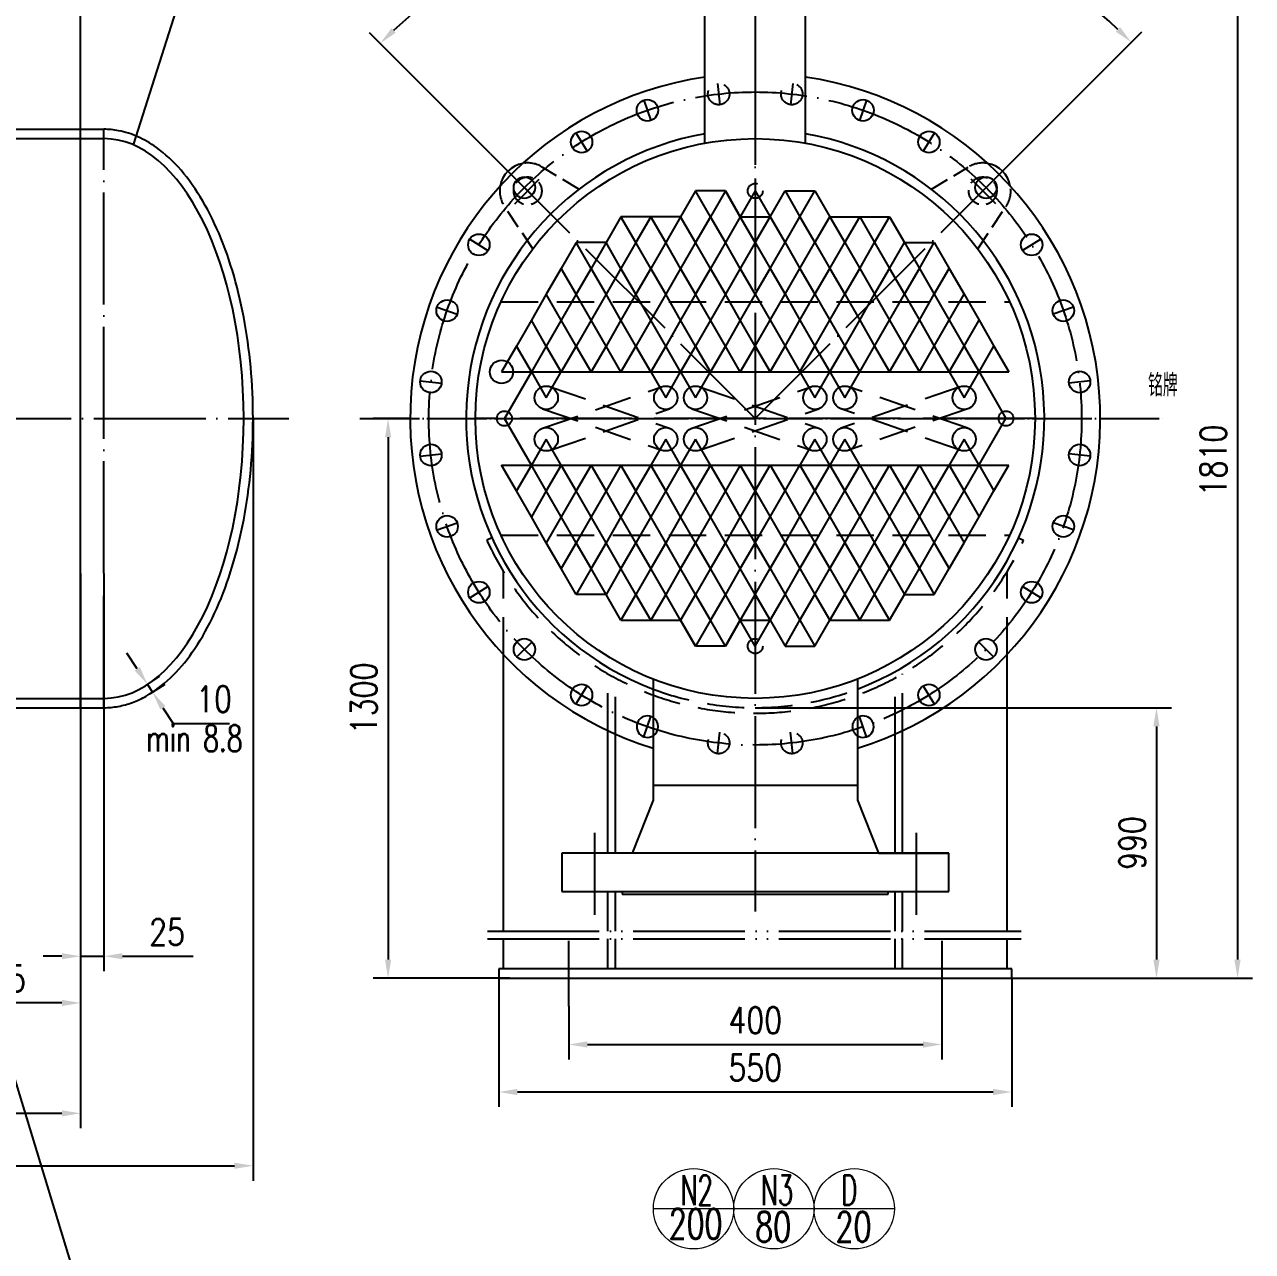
# Model space of a CAD drawing. Header units: millimetres. Extents: x -1044 to 22870, y -8556 to -3804.
# Drawn here: x 2709 to 4025, y -5890 to -4575 of the extents above; entities that cross this region are included whole.
import ezdxf

# ---------------------------------------------------------------- set-up
doc = ezdxf.new("R2010")
doc.units = ezdxf.units.MM
doc.header["$LTSCALE"] = 80
for name, pattern in [('DASHDOT-L', [90, 80, -5, 0, -5]), ('DASHDOT-M', [36, 30, -3, 0, -3]), ('DASHDOT-S', [14, 10, -2, 0, -2]), ('DASHED', [0.75, 0.5, -0.25]), ('DIVIDE-M', [39, 30, -3, 0, -3, 0, -3]), ('HIDDEN-M', [7, 5, -2])]:
    doc.linetypes.add(name, pattern=pattern)
for name, color, linetype in [('4虚线层', 6, 'DASHED'), ('CDR_DWG1', 4, 'Continuous'), ('CDR_DWG2', 2, 'Continuous'), ('CDR_DWG3', 1, 'DASHDOT-M'), ('CDR_DWG4', 3, 'DIVIDE-M'), ('尺寸线', 7, 'Continuous'), ('尺寸线层', 7, 'Continuous'), ('接管法兰层', 2, 'Continuous'), ('标注线', 7, 'Continuous'), ('虚线', 6, 'HIDDEN-M')]:
    doc.layers.add(name, color=color, linetype=linetype)
doc.styles.add('HZ', font='ROMANS.shx', dxfattribs={"width": 0.7, "height": 3, "bigfont": 'HZ.shx'})
doc.styles.add('TH_GBDIM', font='romans.shx', dxfattribs={"width": 0.8, "bigfont": 'gbcbig.shx'})
doc.dimstyles.new('TH_GBDIM', dxfattribs={"dimscale": 8, "dimtxt": 3.5, "dimasz": 2.5, "dimexe": 2, "dimexo": 0, "dimgap": 1.5, "dimtad": 1, "dimdec": 0, "dimzin": 0, "dimdsep": 46, "dimtxsty": 'TH_GBDIM', "dimcen": 2.5, "dimclrd": 256, "dimclre": 256, "dimclrt": 256, "dimadec": 0, "dimazin": 0, "dimtfac": 0.714286, "dimtdec": 0, "dimtmove": 0, "dimatfit": 3, "dimfxl": 0, "dimtzin": 0, "dimlwd": -1, "dimlwe": -1, "dimarcsym": 0})

# ---------------------------------------------------------------- blocks, each defined once
blk = doc.blocks.new('*D115')
at = {"layer": 'Defpoints', "color": 0, "ltscale": 0.001}
for p in [(2593.6, -4442.3), (2593.6, -4513.4), (2768.6, -4697.4)]:
    blk.add_point(p, dxfattribs=at)
at = {"layer": '尺寸线层', "ltscale": 0.001}
for p, q in [((2593.6, -4513.4), (2593.6, -4426.3)), ((2768.6, -4697.4), (2768.6, -4426.3)), ((2748.6, -4442.3), (2613.6, -4442.3))]:
    blk.add_line(p, q, dxfattribs=at)
for points in [[(2613.6, -4439), (2613.6, -4445.6), (2593.6, -4442.3)], [(2748.6, -4439), (2748.6, -4445.6), (2768.6, -4442.3)]]:
    blk.add_solid(points, dxfattribs=at)
at = {"layer": '尺寸线层', "ltscale": 0.001, "insert": (2681.1, -4416.3), "char_height": 28, "attachment_point": 5, "style": 'TH_GBDIM'}
blk.add_mtext('175', dxfattribs=at)
blk = doc.blocks.new('*D119')
at = {"layer": 'Defpoints', "color": 0, "ltscale": 0.001}
for p in [(2768.6, -5307.4), (2593.6, -5473.4), (2593.6, -5623.9)]:
    blk.add_point(p, dxfattribs=at)
at = {"layer": '尺寸线层', "ltscale": 0.001}
for p, q in [((2768.6, -5307.4), (2768.6, -5639.9)), ((2593.6, -5473.4), (2593.6, -5639.9)), ((2748.6, -5623.9), (2613.6, -5623.9))]:
    blk.add_line(p, q, dxfattribs=at)
for points in [[(2613.6, -5620.5), (2613.6, -5627.2), (2593.6, -5623.9)], [(2748.6, -5620.5), (2748.6, -5627.2), (2768.6, -5623.9)]]:
    blk.add_solid(points, dxfattribs=at)
at = {"layer": '尺寸线层', "ltscale": 0.001, "insert": (2681.1, -5597.9), "char_height": 28, "attachment_point": 5, "style": 'TH_GBDIM'}
blk.add_mtext('175', dxfattribs=at)
blk = doc.blocks.new('*D120')
at = {"layer": 'Defpoints', "color": 0, "ltscale": 0.001}
for p in [(2840.4, -5282.4), (2845.9, -5290.8), (2845.9, -5290.8)]:
    blk.add_point(p, dxfattribs=at)
at = {"layer": '尺寸线层', "ltscale": 0.001}
for p, q in [((2829.4, -5265.7), (2818.4, -5249)), ((2840.4, -5282.4), (2853.7, -5273.6)), ((2840.4, -5282.4), (2845.9, -5290.8)), ((2845.9, -5290.8), (2859.2, -5282)), ((2856.8, -5307.5), (2867.8, -5324.2)), ((2867.8, -5324.2), (2928.4, -5324.2))]:
    blk.add_line(p, q, dxfattribs=at)
for points in [[(2832.2, -5263.9), (2826.6, -5267.5), (2840.4, -5282.4)], [(2859.6, -5305.7), (2854.1, -5309.3), (2845.9, -5290.8)]]:
    blk.add_solid(points, dxfattribs=at)
at = {"layer": '尺寸线层', "ltscale": 0.001, "insert": (2904.1, -5298.2), "char_height": 28, "attachment_point": 5, "style": 'TH_GBDIM'}
blk.add_mtext(' 10{}{}', dxfattribs=at)
blk = doc.blocks.new('*D121')
at = {"layer": 'Defpoints', "color": 0, "ltscale": 0.001}
for p in [(2768.6, -5307.4), (93.6, -5367.4), (2768.6, -5742.2)]:
    blk.add_point(p, dxfattribs=at)
at = {"layer": '尺寸线层', "ltscale": 0.001}
for p, q in [((2768.6, -5307.4), (2768.6, -5758.2)), ((93.6, -5367.4), (93.6, -5758.2)), ((113.6, -5742.2), (2748.6, -5742.2))]:
    blk.add_line(p, q, dxfattribs=at)
for points in [[(113.6, -5738.9), (113.6, -5745.5), (93.6, -5742.2)], [(2748.6, -5738.9), (2748.6, -5745.5), (2768.6, -5742.2)]]:
    blk.add_solid(points, dxfattribs=at)
at = {"layer": '尺寸线层', "ltscale": 0.001, "insert": (1431.1, -5716.2), "char_height": 28, "attachment_point": 5, "style": 'TH_GBDIM'}
blk.add_mtext('4175{}{}', dxfattribs=at)
blk = doc.blocks.new('*D122')
at = {"layer": 'Defpoints', "color": 0, "ltscale": 0.001}
for p in [(-624.4, -4997.4), (2953.6, -4997.4), (2953.6, -5798.4)]:
    blk.add_point(p, dxfattribs=at)
at = {"layer": '尺寸线层', "ltscale": 0.001}
for p, q in [((-624.4, -4997.4), (-624.4, -5814.4)), ((2953.6, -4997.4), (2953.6, -5814.4)), ((-604.4, -5798.4), (2933.6, -5798.4))]:
    blk.add_line(p, q, dxfattribs=at)
for points in [[(-604.4, -5795.1), (-604.4, -5801.7), (-624.4, -5798.4)], [(2933.6, -5795.1), (2933.6, -5801.7), (2953.6, -5798.4)]]:
    blk.add_solid(points, dxfattribs=at)
at = {"layer": '尺寸线层', "ltscale": 0.001, "insert": (1164.6, -5772.4), "char_height": 28, "attachment_point": 5, "style": 'TH_GBDIM'}
blk.add_mtext('~5078{}{}', dxfattribs=at)
blk = doc.blocks.new('*D139')
at = {"layer": 'Defpoints', "color": 0, "ltscale": 0.001}
for p in [(3292.1, -5627.4), (3692.1, -5627.4), (3692.1, -5668.4)]:
    blk.add_point(p, dxfattribs=at)
at = {"layer": '尺寸线层', "ltscale": 0.001}
for p, q in [((3292.1, -5627.4), (3292.1, -5684.4)), ((3692.1, -5627.4), (3692.1, -5684.4)), ((3312.1, -5668.4), (3672.1, -5668.4))]:
    blk.add_line(p, q, dxfattribs=at)
for points in [[(3312.1, -5665.1), (3312.1, -5671.8), (3292.1, -5668.4)], [(3672.1, -5665.1), (3672.1, -5671.8), (3692.1, -5668.4)]]:
    blk.add_solid(points, dxfattribs=at)
at = {"layer": '尺寸线层', "ltscale": 0.001, "insert": (3492.1, -5642.4), "char_height": 28, "attachment_point": 5, "style": 'TH_GBDIM'}
blk.add_mtext('400', dxfattribs=at)
blk = doc.blocks.new('*D140')
at = {"layer": 'Defpoints', "color": 0, "ltscale": 0.001}
for p in [(3217.1, -5597.4), (3767.1, -5597.4), (3767.1, -5719.3)]:
    blk.add_point(p, dxfattribs=at)
at = {"layer": '尺寸线层', "ltscale": 0.001}
for p, q in [((3217.1, -5597.4), (3217.1, -5735.3)), ((3767.1, -5597.4), (3767.1, -5735.3)), ((3237.1, -5719.3), (3747.1, -5719.3))]:
    blk.add_line(p, q, dxfattribs=at)
for points in [[(3237.1, -5716), (3237.1, -5722.7), (3217.1, -5719.3)], [(3747.1, -5716), (3747.1, -5722.7), (3767.1, -5719.3)]]:
    blk.add_solid(points, dxfattribs=at)
at = {"layer": '尺寸线层', "ltscale": 0.001, "insert": (3492.1, -5693.3), "char_height": 28, "attachment_point": 5, "style": 'TH_GBDIM'}
blk.add_mtext('550', dxfattribs=at)
blk = doc.blocks.new('*D141')
at = {"layer": 'Defpoints', "color": 0, "ltscale": 0.001}
for p in [(3492.1, -5307.4), (3492.1, -5597.4), (3922.3, -5597.4)]:
    blk.add_point(p, dxfattribs=at)
at = {"layer": '尺寸线层', "ltscale": 0.001}
for p, q in [((3492.1, -5307.4), (3938.3, -5307.4)), ((3922.3, -5327.4), (3922.3, -5577.4)), ((3492.1, -5597.4), (3938.3, -5597.4))]:
    blk.add_line(p, q, dxfattribs=at)
for points in [[(3918.9, -5327.4), (3925.6, -5327.4), (3922.3, -5307.4)], [(3918.9, -5577.4), (3925.6, -5577.4), (3922.3, -5597.4)]]:
    blk.add_solid(points, dxfattribs=at)
at = {"layer": '尺寸线层', "ltscale": 0.001, "insert": (3896.3, -5452.4), "char_height": 28, "attachment_point": 5, "rotation": 90, "style": 'TH_GBDIM'}
blk.add_mtext('990{}{}', dxfattribs=at)
blk = doc.blocks.new('*D142')
at = {"layer": 'Defpoints', "color": 0, "ltscale": 0.001}
for p in [(3122.1, -4997.4), (3098.4, -5597.4), (3228.9, -5597.4)]:
    blk.add_point(p, dxfattribs=at)
at = {"layer": '尺寸线层', "ltscale": 0.001}
for p, q in [((3122.1, -4997.4), (3082.4, -4997.4)), ((3098.4, -5017.4), (3098.4, -5577.4)), ((3228.9, -5597.4), (3082.4, -5597.4))]:
    blk.add_line(p, q, dxfattribs=at)
for points in [[(3095.1, -5017.4), (3101.7, -5017.4), (3098.4, -4997.4)], [(3095.1, -5577.4), (3101.7, -5577.4), (3098.4, -5597.4)]]:
    blk.add_solid(points, dxfattribs=at)
at = {"layer": '尺寸线层', "ltscale": 0.001, "insert": (3072.4, -5297.4), "char_height": 28, "attachment_point": 5, "rotation": 90, "style": 'TH_GBDIM'}
blk.add_mtext('1300{}{}', dxfattribs=at)
blk = doc.blocks.new('*D143')
at = {"layer": 'Defpoints', "color": 0, "ltscale": 0.001}
for p in [(3492.1, -4487.4), (3767.1, -5597.4), (4009.2, -5597.4)]:
    blk.add_point(p, dxfattribs=at)
at = {"layer": '尺寸线层', "ltscale": 0.001}
for p, q in [((3492.1, -4487.4), (4025.2, -4487.4)), ((4009.2, -4507.4), (4009.2, -5577.4)), ((3767.1, -5597.4), (4025.2, -5597.4))]:
    blk.add_line(p, q, dxfattribs=at)
for points in [[(4005.8, -4507.4), (4012.5, -4507.4), (4009.2, -4487.4)], [(4005.8, -5577.4), (4012.5, -5577.4), (4009.2, -5597.4)]]:
    blk.add_solid(points, dxfattribs=at)
at = {"layer": '尺寸线层', "ltscale": 0.001, "insert": (3983.2, -5042.4), "char_height": 28, "attachment_point": 5, "rotation": 90, "style": 'TH_GBDIM'}
blk.add_mtext('1810{}{}', dxfattribs=at)
blk = doc.blocks.new('*D154')
at = {"layer": 'Defpoints', "color": 0, "ltscale": 0.001}
for p in [(1460.8, -4375.8), (1460.8, -4637.4), (2768.6, -4697.4)]:
    blk.add_point(p, dxfattribs=at)
at = {"layer": '尺寸线层', "ltscale": 0.001}
for p, q in [((1460.8, -4637.4), (1460.8, -4359.8)), ((2768.6, -4697.4), (2768.6, -4359.8)), ((2748.6, -4375.8), (1480.8, -4375.8))]:
    blk.add_line(p, q, dxfattribs=at)
for points in [[(1480.8, -4372.5), (1480.8, -4379.2), (1460.8, -4375.8)], [(2748.6, -4372.5), (2748.6, -4379.2), (2768.6, -4375.8)]]:
    blk.add_solid(points, dxfattribs=at)
at = {"layer": '尺寸线层', "ltscale": 0.001, "insert": (2114.7, -4349.8), "char_height": 28, "attachment_point": 5, "style": 'TH_GBDIM'}
blk.add_mtext('2000{}{}', dxfattribs=at)
blk = doc.blocks.new('*D199')
at = {"layer": 'Defpoints', "color": 0, "ltscale": 0.001}
for p in [(2768.6, -5163.5), (2793.6, -5163.5), (2793.6, -5573.8)]:
    blk.add_point(p, dxfattribs=at)
at = {"layer": '尺寸线', "ltscale": 0.001}
for p, q in [((2768.6, -5163.5), (2768.6, -5589.8)), ((2793.6, -5163.5), (2793.6, -5589.8)), ((2748.6, -5573.8), (2728.6, -5573.8)), ((2768.6, -5573.8), (2793.6, -5573.8)), ((2813.6, -5573.8), (2889.3, -5573.8))]:
    blk.add_line(p, q, dxfattribs=at)
for points in [[(2748.6, -5570.5), (2748.6, -5577.1), (2768.6, -5573.8)], [(2813.6, -5570.5), (2813.6, -5577.1), (2793.6, -5573.8)]]:
    blk.add_solid(points, dxfattribs=at)
at = {"layer": '尺寸线', "ltscale": 0.001, "insert": (2861.4, -5547.8), "char_height": 28, "attachment_point": 5, "style": 'TH_GBDIM'}
blk.add_mtext('25', dxfattribs=at)
blk = doc.blocks.new('*D411')
at = {"layer": 'CDR_DWG2', "ltscale": 0.001}
for p, q in [((3492.1, -4463.4), (3492.1, -4412.7)), ((3208.2, -4713.5), (3078.6, -4583.9))]:
    blk.add_line(p, q, dxfattribs=at)
blk.add_arc((3492.1, -4997.4), 568.7, 92.0151, 132.9849, dxfattribs=at)
for points in [[(3472, -4425.7), (3472.1, -4432.4), (3492.1, -4428.7)], [(3106.6, -4583.8), (3102, -4579), (3089.9, -4595.3)]]:
    blk.add_solid(points, dxfattribs=at)
at = {"layer": 'Defpoints', "color": 0, "ltscale": 0.001}
for p in [(3344.9, -4448.1), (3492.1, -4463.4), (3208.2, -4713.5), (3492.1, -4725.4), (3492.1, -4997.4)]:
    blk.add_point(p, dxfattribs=at)
at = {"layer": 'CDR_DWG2', "ltscale": 0.001, "insert": (3264.2, -4447.3), "char_height": 28, "attachment_point": 5, "rotation": 22.5, "style": 'TH_GBDIM'}
blk.add_mtext('45°', dxfattribs=at)
blk = doc.blocks.new('*D412')
at = {"layer": 'CDR_DWG2', "ltscale": 0.001}
for p, q in [((3492.1, -4463.4), (3492.1, -4411.1)), ((3775.9, -4713.5), (3906.6, -4582.8))]:
    blk.add_line(p, q, dxfattribs=at)
blk.add_arc((3492.1, -4997.4), 570.3, 47.0096, 87.9904, dxfattribs=at)
for points in [[(3512, -4430.8), (3512.1, -4424.1), (3492.1, -4427.1)], [(3883.2, -4577.9), (3878.6, -4582.7), (3895.3, -4594.1)]]:
    blk.add_solid(points, dxfattribs=at)
at = {"layer": 'Defpoints', "color": 0, "ltscale": 0.001}
for p in [(3492.1, -4463.4), (3777.2, -4503.5), (3492.1, -4725.4), (3775.9, -4713.5), (3492.1, -4997.4)]:
    blk.add_point(p, dxfattribs=at)
at = {"layer": 'CDR_DWG2', "ltscale": 0.001, "insert": (3720.5, -4445.8), "char_height": 28, "attachment_point": 5, "rotation": 337.5, "style": 'TH_GBDIM'}
blk.add_mtext('45°', dxfattribs=at)

msp = doc.modelspace()

# ---------------------------------------------------------------- linework, layer by layer
at = {"ltscale": 0.3}
for p, q in [((2983.51, -4205.61), (2825.18, -4704.11)), ((2809.88, -6072.61), (2683.98, -5657.7))]:
    msp.add_line(p, q, dxfattribs=at)
at = {"layer": '4虚线层'}
for p, q in [((3219.33, -4872.38), (3764.77, -4872.38)), ((3263.94, -5007.86), (3391.94, -4963.29)), ((3272.16, -4963.29), (3400.16, -5007.86)), ((3423.94, -5007.86), (3551.94, -4963.29)), ((3432.16, -4963.29), (3560.16, -5007.86)), ((3711.94, -4963.29), (3583.94, -5007.86)), ((3720.16, -5007.86), (3592.16, -4963.29)), ((3263.94, -4986.9), (3391.94, -5031.47)), ((3272.16, -5031.47), (3400.16, -4986.9)), ((3423.94, -4986.9), (3551.94, -5031.47)), ((3432.16, -5031.47), (3560.16, -4986.9)), ((3711.94, -5031.47), (3583.94, -4986.9)), ((3720.16, -4986.9), (3592.16, -5031.47)), ((3209.71, -5125.38), (3204.25, -5127.85)), ((3219.33, -5122.38), (3764.77, -5122.38)), ((3774.39, -5125.38), (3779.86, -5127.85)), ((3222.05, -5250.36), (3222.05, -5161.56)), ((3762.05, -5250.36), (3762.05, -5161.56)), ((3334.05, -5331.95), (3334.05, -5271.04)), ((3342.05, -5335.61), (3342.05, -5275.51)), ((3642.05, -5335.61), (3642.05, -5275.51)), ((3650.05, -5331.95), (3650.05, -5271.04))]:
    msp.add_line(p, q, dxfattribs=at)
for centre, radius in [((3452.86, -4649.58), 11.5), ((3531.24, -4649.58), 11.5), ((3492.05, -4753.39), 8), ((3492.05, -5241.37), 8), ((3452.86, -5345.18), 11.5), ((3531.24, -5345.18), 11.5)]:
    msp.add_circle(centre, radius, dxfattribs=at)
for centre, radius, start, end in [((3492.05, -4997.38), 316, 204.38709, 335.61291), ((3492.05, -4997.38), 310, 249.31525, 270), ((3492.05, -4997.38), 310, 270, 290.68475), ((3607.65, -5327.74), 11.5, 122.02115, 237.97885)]:
    msp.add_arc(centre, radius, start, end, dxfattribs=at)
at = {"layer": 'CDR_DWG1'}
for p, q in [((3438.05, -4702.28), (3438.05, -4553.38)), ((3546.05, -4702.28), (3546.05, -4553.38)), ((2634.08, -4697.38), (2793.58, -4697.38)), ((2638.08, -4687.38), (2793.58, -4687.38)), ((2768.58, -5307.38), (2768.58, -4687.38)), ((3460.05, -4753.39), (3428.05, -4753.39)), ((3524.05, -4753.39), (3556.05, -4753.39)), ((3348.05, -4781.1), (3332.05, -4808.81)), ((3636.05, -4781.1), (3652.05, -4808.81)), ((3300.05, -4808.81), (3284.05, -4836.53)), ((3332.05, -4808.81), (3300.05, -4808.81)), ((3332.05, -4808.81), (3332.05, -4808.81)), ((3652.05, -4808.81), (3684.05, -4808.81)), ((3652.05, -4808.81), (3652.05, -4808.81)), ((3684.05, -4808.81), (3700.05, -4836.53)), ((3284.05, -4836.53), (3268.05, -4864.24)), ((3700.05, -4836.53), (3716.05, -4864.24)), ((3268.05, -4864.24), (3252.05, -4891.95)), ((3716.05, -4864.24), (3732.05, -4891.95)), ((3252.05, -4891.95), (3236.05, -4919.67)), ((3732.05, -4891.95), (3748.05, -4919.67)), ((3236.05, -4919.67), (3220.05, -4947.38)), ((3748.05, -4919.67), (3764.05, -4947.38)), ((3220.05, -4947.38), (3764.05, -4947.38)), ((3236.05, -5075.09), (3220.05, -5047.38)), ((3220.05, -5047.38), (3764.05, -5047.38)), ((3748.05, -5075.09), (3764.05, -5047.38)), ((3252.05, -5102.8), (3236.05, -5075.09)), ((3732.05, -5102.8), (3748.05, -5075.09)), ((3268.05, -5130.52), (3252.05, -5102.8)), ((3716.05, -5130.52), (3732.05, -5102.8)), ((3284.05, -5158.23), (3268.05, -5130.52)), ((3700.05, -5158.23), (3716.05, -5130.52)), ((3300.05, -5185.94), (3284.05, -5158.23)), ((3684.05, -5185.94), (3700.05, -5158.23)), ((3332.05, -5185.94), (3300.05, -5185.94)), ((3348.05, -5213.66), (3332.05, -5185.94)), ((3332.05, -5185.94), (3332.05, -5185.94)), ((3636.05, -5213.66), (3652.05, -5185.94)), ((3652.05, -5185.94), (3684.05, -5185.94)), ((3652.05, -5185.94), (3652.05, -5185.94)), ((3222.05, -5546.98), (3222.05, -5250.36)), ((3460.05, -5241.37), (3428.05, -5241.37)), ((3524.05, -5241.37), (3556.05, -5241.37)), ((3762.05, -5546.98), (3762.05, -5250.36)), ((3382.55, -5276.68), (3382.55, -5390.38)), ((3601.55, -5276.68), (3601.55, -5390.38)), ((1202.89, -5297.38), (2793.58, -5297.38)), ((2606.08, -5307.38), (2793.58, -5307.38)), ((3334.05, -5463.38), (3334.05, -5331.95)), ((3650.05, -5463.38), (3650.05, -5331.95)), ((3342.05, -5463.38), (3342.05, -5335.61)), ((3642.05, -5463.38), (3642.05, -5335.61)), ((3382.55, -5390.38), (3601.55, -5390.38)), ((3382.55, -5390.38), (3382.55, -5406.38)), ((3601.55, -5390.38), (3601.55, -5406.38)), ((3382.55, -5406.38), (3360.05, -5463.38)), ((3601.55, -5406.38), (3624.05, -5463.38)), ((3699.55, -5463.38), (3284.55, -5463.38)), ((3284.55, -5463.38), (3284.55, -5504.38)), ((3360.05, -5463.38), (3284.55, -5463.38)), ((3624.05, -5463.38), (3699.55, -5463.38)), ((3699.55, -5504.38), (3699.55, -5463.38)), ((3284.55, -5504.38), (3699.55, -5504.38)), ((3334.05, -5546.98), (3334.05, -5504.38)), ((3342.05, -5546.98), (3342.05, -5504.38)), ((3349.55, -5504.38), (3349.55, -5507.38)), ((3349.55, -5507.38), (3634.55, -5507.38)), ((3634.55, -5507.38), (3634.55, -5504.38)), ((3642.05, -5546.98), (3642.05, -5504.38)), ((3650.05, -5546.98), (3650.05, -5504.38)), ((3222.05, -5587.38), (3222.05, -5555.1)), ((3334.05, -5587.38), (3334.05, -5555.1)), ((3342.05, -5587.38), (3342.05, -5555.1)), ((3642.05, -5587.38), (3642.05, -5555.1)), ((3650.05, -5587.38), (3650.05, -5555.1)), ((3762.05, -5587.38), (3762.05, -5555.1)), ((3767.05, -5587.38), (3217.05, -5587.38)), ((3217.05, -5587.38), (3217.05, -5597.38)), ((3767.05, -5597.38), (3767.05, -5587.38)), ((3217.05, -5597.38), (3767.05, -5597.38))]:
    msp.add_line(p, q, dxfattribs=at)
at = {"layer": 'CDR_DWG1', "ltscale": 0.001}
for p, q in [((3428.05, -4753.39), (3412.05, -4781.1)), ((3460.05, -4753.39), (3476.05, -4781.1)), ((3508.05, -4781.1), (3524.05, -4753.39)), ((3556.05, -4753.39), (3572.05, -4781.1)), ((3348.05, -4781.1), (3332.05, -4808.81)), ((3380.05, -4781.1), (3348.05, -4781.1)), ((3412.05, -4781.1), (3380.05, -4781.1)), ((3476.05, -4781.1), (3508.05, -4781.1)), ((3572.05, -4781.1), (3636.05, -4781.1)), ((3636.05, -4781.1), (3652.05, -4808.81)), ((3348.05, -5213.66), (3412.05, -5213.66)), ((3412.05, -5213.66), (3428.05, -5241.37)), ((3460.05, -5241.37), (3476.05, -5213.66)), ((3476.05, -5213.66), (3508.05, -5213.66)), ((3508.05, -5213.66), (3524.05, -5241.37)), ((3556.05, -5241.37), (3572.05, -5213.66)), ((3572.05, -5213.66), (3636.05, -5213.66))]:
    msp.add_line(p, q, dxfattribs=at)
at = {"layer": 'CDR_DWG1'}
for centre, radius in [((3376.45, -4667.02), 11.5), ((3607.65, -4667.02), 11.5), ((3492.05, -4997.38), 300), ((3305.84, -4701.02), 11.5), ((3678.26, -4701.02), 11.5), ((3244.56, -4749.89), 11.5), ((3739.54, -4749.89), 11.5), ((3195.7, -4811.17), 11.5), ((3788.41, -4811.17), 11.5), ((3161.69, -4881.78), 11.5), ((3822.41, -4881.78), 11.5), ((3144.25, -4958.19), 11.5), ((3839.85, -4958.19), 11.5), ((3268.05, -4975.09), 12.5), ((3396.05, -4975.09), 12.5), ((3428.05, -4975.09), 12.5), ((3556.05, -4975.09), 12.5), ((3588.05, -4975.09), 12.5), ((3716.05, -4975.09), 12.5), ((3223.18, -4997.38), 8), ((3760.92, -4997.38), 8), ((3268.05, -5019.67), 12.5), ((3396.05, -5019.67), 12.5), ((3428.05, -5019.67), 12.5), ((3556.05, -5019.67), 12.5), ((3588.05, -5019.67), 12.5), ((3716.05, -5019.67), 12.5), ((3144.25, -5036.57), 11.5), ((3839.85, -5036.57), 11.5), ((3161.69, -5112.98), 11.5), ((3822.41, -5112.98), 11.5), ((3195.7, -5183.59), 11.5), ((3788.41, -5183.59), 11.5), ((3244.56, -5244.87), 11.5), ((3739.54, -5244.87), 11.5), ((3305.84, -5293.73), 11.5), ((3678.26, -5293.73), 11.5)]:
    msp.add_circle(centre, radius, dxfattribs=at)
at = {"layer": 'CDR_DWG1', "ltscale": 0.001}
msp.add_circle((3220.05, -4947.38), 12.5, dxfattribs=at)
at = {"layer": 'CDR_DWG1'}
for centre, radius, start, end in [((3492.05, -4997.38), 370, 98.39206, 252.78573), ((3492.05, -4997.38), 370, 287.21427, 81.60794), ((3492.05, -4997.38), 310, 100.03173, 249.31525), ((3492.05, -4997.38), 310, 290.68475, 79.96827), ((3248.1, -4753.43), 30, 100.08963, 169.91037), ((3736, -4753.43), 30, 10.08963, 79.91037), ((3376.45, -5327.74), 11.5, 57.97885, 302.02115), ((3607.65, -5327.74), 11.5, 237.97885, 122.02115)]:
    msp.add_arc(centre, radius, start, end, dxfattribs=at)
msp.add_ellipse((2793.58, -4997.38), major_axis=(0, 300), ratio=0.5, start_param=3.1415927, end_param=6.2831853, dxfattribs=at)
msp.add_open_spline([(2793.58, -5307.38), (2798.75, -5307.38), (2803.92, -5306.91), (2814.16, -5305.03), (2819.24, -5303.63), (2829.25, -5299.94), (2834.18, -5297.65), (2848.06, -5289.86), (2856.76, -5283.3), (2873.28, -5267.55), (2881.1, -5258.36), (2896.19, -5237), (2903.39, -5224.68), (2916.51, -5197.79), (2922.42, -5183.22), (2932.8, -5152.28), (2937.27, -5135.9), (2944.65, -5101.87), (2947.56, -5084.21), (2951.74, -5048.16), (2953, -5029.77), (2953.84, -4992.83), (2953.42, -4974.29), (2950.92, -4937.65), (2948.82, -4919.56), (2943.03, -4884.37), (2939.33, -4867.28), (2930.43, -4834.66), (2925.22, -4819.13), (2913.44, -4790.09), (2906.87, -4776.58), (2892.51, -4752.03), (2884.72, -4740.98), (2868.09, -4721.69), (2859.25, -4713.45), (2843.56, -4702.22), (2836.96, -4698.4), (2823.43, -4692.38), (2816.49, -4690.19), (2804.21, -4687.88), (2798.89, -4687.38), (2793.58, -4687.38)], degree=3, knots=[0, 0, 0, 0, 0.0911892, 0.0911892, 0.1823785, 0.1823785, 0.2735677, 0.2735677, 0.4448051, 0.4448051, 0.6160425, 0.6160425, 0.7978604, 0.7978604, 0.9796783, 0.9796783, 1.1614962, 1.1614962, 1.3433141, 1.3433141, 1.525132, 1.525132, 1.7069498, 1.7069498, 1.8887677, 1.8887677, 2.0705856, 2.0705856, 2.2524035, 2.2524035, 2.4342214, 2.4342214, 2.6160393, 2.6160393, 2.7978572, 2.7978572, 2.922842, 2.922842, 3.0478269, 3.0478269, 3.1415927, 3.1415927, 3.1415927, 3.1415927], dxfattribs=at)
at = {"layer": 'CDR_DWG3', "linetype": 'DASHDOT-L', "ltscale": 0.01}
for p, q in [((3492.05, -4463.38), (3492.05, -4725.37)), ((3234.19, -4767.34), (3260.53, -4741)), ((3749.92, -4767.34), (3723.58, -4741)), ((3067.99, -4997.38), (3931.13, -4997.38))]:
    msp.add_line(p, q, dxfattribs=at)
at = {"layer": 'CDR_DWG3', "ltscale": 0.05}
for p, q in [((3492.05, -4595.96), (3492.05, -5525.93)), ((2793.58, -5307.38), (2793.58, -4687.38)), ((3208.21, -4713.53), (3492.05, -4997.38)), ((3775.9, -4713.53), (3492.05, -4997.38)), ((-675.57, -4997.38), (2991.99, -4997.38)), ((3792.05, -4997.38), (3192.05, -4997.38)), ((3664.55, -5441.38), (3664.55, -5529.38)), ((3292.05, -5627.38), (3292.05, -5557.38))]:
    msp.add_line(p, q, dxfattribs=at)
at = {"layer": 'CDR_DWG3', "linetype": 'DASHDOT-S'}
for p, q in [((3451.58, -4638.15), (3454.15, -4661.01)), ((3532.53, -4638.15), (3529.95, -4661.01)), ((3372.66, -4656.16), (3380.25, -4677.87)), ((3611.45, -4656.16), (3603.85, -4677.87)), ((3299.72, -4691.29), (3311.96, -4710.76)), ((3684.38, -4691.29), (3672.14, -4710.76)), ((3236.43, -4741.76), (3252.7, -4758.02)), ((3747.67, -4741.76), (3731.41, -4758.02)), ((3185.96, -4805.05), (3205.44, -4817.29)), ((3798.14, -4805.05), (3778.67, -4817.29)), ((3150.84, -4877.98), (3172.55, -4885.58)), ((3833.27, -4877.98), (3811.56, -4885.58)), ((3132.82, -4956.9), (3155.68, -4959.48)), ((3851.28, -4956.9), (3828.42, -4959.48)), ((3132.82, -5037.85), (3155.68, -5035.28)), ((3851.28, -5037.85), (3828.42, -5035.28)), ((3150.84, -5116.77), (3172.55, -5109.18)), ((3833.27, -5116.77), (3811.56, -5109.18)), ((3185.96, -5189.71), (3205.44, -5177.47)), ((3798.14, -5189.71), (3778.67, -5177.47)), ((3236.43, -5253), (3252.7, -5236.73)), ((3747.67, -5253), (3731.41, -5236.73)), ((3299.72, -5303.47), (3311.96, -5283.99)), ((3684.38, -5303.47), (3672.14, -5283.99)), ((3372.66, -5338.59), (3380.25, -5316.88)), ((3611.45, -5338.59), (3603.85, -5316.88)), ((3451.58, -5356.61), (3454.15, -5333.75)), ((3532.53, -5356.61), (3529.95, -5333.75)), ((3319.55, -5441.38), (3319.55, -5529.38)), ((3692.05, -5557.38), (3692.05, -5627.38))]:
    msp.add_line(p, q, dxfattribs=at)
at = {"layer": 'CDR_DWG3', "linetype": 'DASHDOT-L'}
for p, q in [((3428.05, -4753.39), (3412.05, -4781.1)), ((3444.05, -4781.1), (3428.05, -4753.39)), ((3460.05, -4753.39), (3444.05, -4781.1)), ((3476.05, -4781.1), (3460.05, -4753.39)), ((3492.05, -4753.39), (3476.05, -4781.1)), ((3492.05, -4753.39), (3508.05, -4781.1)), ((3508.05, -4781.1), (3524.05, -4753.39)), ((3524.05, -4753.39), (3540.05, -4781.1)), ((3540.05, -4781.1), (3556.05, -4753.39)), ((3556.05, -4753.39), (3572.05, -4781.1)), ((3348.05, -4781.1), (3332.05, -4808.81)), ((3364.05, -4808.81), (3348.05, -4781.1)), ((3380.05, -4781.1), (3364.05, -4808.81)), ((3396.05, -4808.81), (3380.05, -4781.1)), ((3412.05, -4781.1), (3396.05, -4808.81)), ((3428.05, -4808.81), (3412.05, -4781.1)), ((3444.05, -4781.1), (3428.05, -4808.81)), ((3460.05, -4808.81), (3444.05, -4781.1)), ((3476.05, -4781.1), (3460.05, -4808.81)), ((3492.05, -4808.81), (3476.05, -4781.1)), ((3492.05, -4808.81), (3508.05, -4781.1)), ((3508.05, -4781.1), (3524.05, -4808.81)), ((3524.05, -4808.81), (3540.05, -4781.1)), ((3540.05, -4781.1), (3556.05, -4808.81)), ((3556.05, -4808.81), (3572.05, -4781.1)), ((3572.05, -4781.1), (3588.05, -4808.81)), ((3588.05, -4808.81), (3604.05, -4781.1)), ((3604.05, -4781.1), (3620.05, -4808.81)), ((3620.05, -4808.81), (3636.05, -4781.1)), ((3636.05, -4781.1), (3652.05, -4808.81)), ((3300.05, -4808.81), (3284.05, -4836.53)), ((3316.05, -4836.53), (3300.05, -4808.81)), ((3332.05, -4808.81), (3316.05, -4836.53)), ((3348.05, -4836.53), (3332.05, -4808.81)), ((3364.05, -4808.81), (3348.05, -4836.53)), ((3380.05, -4836.53), (3364.05, -4808.81)), ((3396.05, -4808.81), (3380.05, -4836.53)), ((3412.05, -4836.53), (3396.05, -4808.81)), ((3428.05, -4808.81), (3412.05, -4836.53)), ((3444.05, -4836.53), (3428.05, -4808.81)), ((3460.05, -4808.81), (3444.05, -4836.53)), ((3476.05, -4836.53), (3460.05, -4808.81)), ((3492.05, -4808.81), (3476.05, -4836.53)), ((3492.05, -4808.81), (3508.05, -4836.53)), ((3508.05, -4836.53), (3524.05, -4808.81)), ((3524.05, -4808.81), (3540.05, -4836.53)), ((3540.05, -4836.53), (3556.05, -4808.81)), ((3556.05, -4808.81), (3572.05, -4836.53)), ((3572.05, -4836.53), (3588.05, -4808.81)), ((3588.05, -4808.81), (3604.05, -4836.53)), ((3604.05, -4836.53), (3620.05, -4808.81)), ((3620.05, -4808.81), (3636.05, -4836.53)), ((3636.05, -4836.53), (3652.05, -4808.81)), ((3652.05, -4808.81), (3668.05, -4836.53)), ((3668.05, -4836.53), (3684.05, -4808.81)), ((3684.05, -4808.81), (3700.05, -4836.53)), ((3284.05, -4836.53), (3268.05, -4864.24)), ((3300.05, -4864.24), (3284.05, -4836.53)), ((3316.05, -4836.53), (3300.05, -4864.24)), ((3332.05, -4864.24), (3316.05, -4836.53)), ((3348.05, -4836.53), (3332.05, -4864.24)), ((3364.05, -4864.24), (3348.05, -4836.53)), ((3380.05, -4836.53), (3364.05, -4864.24)), ((3396.05, -4864.24), (3380.05, -4836.53)), ((3412.05, -4836.53), (3396.05, -4864.24)), ((3428.05, -4864.24), (3412.05, -4836.53)), ((3444.05, -4836.53), (3428.05, -4864.24)), ((3460.05, -4864.24), (3444.05, -4836.53)), ((3476.05, -4836.53), (3460.05, -4864.24)), ((3492.05, -4864.24), (3476.05, -4836.53)), ((3492.05, -4864.24), (3508.05, -4836.53)), ((3508.05, -4836.53), (3524.05, -4864.24)), ((3524.05, -4864.24), (3540.05, -4836.53)), ((3540.05, -4836.53), (3556.05, -4864.24)), ((3556.05, -4864.24), (3572.05, -4836.53)), ((3572.05, -4836.53), (3588.05, -4864.24)), ((3588.05, -4864.24), (3604.05, -4836.53)), ((3604.05, -4836.53), (3620.05, -4864.24)), ((3620.05, -4864.24), (3636.05, -4836.53)), ((3636.05, -4836.53), (3652.05, -4864.24)), ((3652.05, -4864.24), (3668.05, -4836.53)), ((3668.05, -4836.53), (3684.05, -4864.24)), ((3684.05, -4864.24), (3700.05, -4836.53)), ((3700.05, -4836.53), (3716.05, -4864.24)), ((3268.05, -4864.24), (3252.05, -4891.95)), ((3284.05, -4891.95), (3268.05, -4864.24)), ((3300.05, -4864.24), (3284.05, -4891.95)), ((3316.05, -4891.95), (3300.05, -4864.24)), ((3332.05, -4864.24), (3316.05, -4891.95)), ((3348.05, -4891.95), (3332.05, -4864.24)), ((3364.05, -4864.24), (3348.05, -4891.95)), ((3380.05, -4891.95), (3364.05, -4864.24)), ((3396.05, -4864.24), (3380.05, -4891.95)), ((3412.05, -4891.95), (3396.05, -4864.24)), ((3428.05, -4864.24), (3412.05, -4891.95)), ((3444.05, -4891.95), (3428.05, -4864.24)), ((3460.05, -4864.24), (3444.05, -4891.95)), ((3476.05, -4891.95), (3460.05, -4864.24)), ((3492.05, -4864.24), (3476.05, -4891.95)), ((3492.05, -4864.24), (3508.05, -4891.95)), ((3508.05, -4891.95), (3524.05, -4864.24)), ((3524.05, -4864.24), (3540.05, -4891.95)), ((3540.05, -4891.95), (3556.05, -4864.24)), ((3556.05, -4864.24), (3572.05, -4891.95)), ((3572.05, -4891.95), (3588.05, -4864.24)), ((3588.05, -4864.24), (3604.05, -4891.95)), ((3604.05, -4891.95), (3620.05, -4864.24)), ((3620.05, -4864.24), (3636.05, -4891.95)), ((3636.05, -4891.95), (3652.05, -4864.24)), ((3652.05, -4864.24), (3668.05, -4891.95)), ((3668.05, -4891.95), (3684.05, -4864.24)), ((3684.05, -4864.24), (3700.05, -4891.95)), ((3700.05, -4891.95), (3716.05, -4864.24)), ((3716.05, -4864.24), (3732.05, -4891.95)), ((3252.05, -4891.95), (3236.05, -4919.67)), ((3268.05, -4919.67), (3252.05, -4891.95)), ((3284.05, -4891.95), (3268.05, -4919.67)), ((3300.05, -4919.67), (3284.05, -4891.95)), ((3316.05, -4891.95), (3300.05, -4919.67)), ((3332.05, -4919.67), (3316.05, -4891.95)), ((3348.05, -4891.95), (3332.05, -4919.67)), ((3364.05, -4919.67), (3348.05, -4891.95)), ((3380.05, -4891.95), (3364.05, -4919.67)), ((3396.05, -4919.67), (3380.05, -4891.95)), ((3412.05, -4891.95), (3396.05, -4919.67)), ((3428.05, -4919.67), (3412.05, -4891.95)), ((3444.05, -4891.95), (3428.05, -4919.67)), ((3460.05, -4919.67), (3444.05, -4891.95)), ((3476.05, -4891.95), (3460.05, -4919.67)), ((3492.05, -4919.67), (3476.05, -4891.95)), ((3492.05, -4919.67), (3508.05, -4891.95)), ((3508.05, -4891.95), (3524.05, -4919.67)), ((3524.05, -4919.67), (3540.05, -4891.95)), ((3540.05, -4891.95), (3556.05, -4919.67)), ((3556.05, -4919.67), (3572.05, -4891.95)), ((3572.05, -4891.95), (3588.05, -4919.67)), ((3588.05, -4919.67), (3604.05, -4891.95)), ((3604.05, -4891.95), (3620.05, -4919.67)), ((3620.05, -4919.67), (3636.05, -4891.95)), ((3636.05, -4891.95), (3652.05, -4919.67)), ((3652.05, -4919.67), (3668.05, -4891.95)), ((3668.05, -4891.95), (3684.05, -4919.67)), ((3684.05, -4919.67), (3700.05, -4891.95)), ((3700.05, -4891.95), (3716.05, -4919.67)), ((3716.05, -4919.67), (3732.05, -4891.95)), ((3732.05, -4891.95), (3748.05, -4919.67)), ((3236.05, -4919.67), (3220.05, -4947.38)), ((3252.05, -4947.38), (3236.05, -4919.67)), ((3268.05, -4919.67), (3252.05, -4947.38)), ((3284.05, -4947.38), (3268.05, -4919.67)), ((3300.05, -4919.67), (3284.05, -4947.38)), ((3316.05, -4947.38), (3300.05, -4919.67)), ((3332.05, -4919.67), (3316.05, -4947.38)), ((3348.05, -4947.38), (3332.05, -4919.67)), ((3364.05, -4919.67), (3348.05, -4947.38)), ((3380.05, -4947.38), (3364.05, -4919.67)), ((3396.05, -4919.67), (3380.05, -4947.38)), ((3412.05, -4947.38), (3396.05, -4919.67)), ((3428.05, -4919.67), (3412.05, -4947.38)), ((3444.05, -4947.38), (3428.05, -4919.67)), ((3460.05, -4919.67), (3444.05, -4947.38)), ((3476.05, -4947.38), (3460.05, -4919.67)), ((3492.05, -4919.67), (3476.05, -4947.38)), ((3492.05, -4919.67), (3508.05, -4947.38)), ((3508.05, -4947.38), (3524.05, -4919.67)), ((3524.05, -4919.67), (3540.05, -4947.38)), ((3540.05, -4947.38), (3556.05, -4919.67)), ((3556.05, -4919.67), (3572.05, -4947.38)), ((3572.05, -4947.38), (3588.05, -4919.67)), ((3588.05, -4919.67), (3604.05, -4947.38)), ((3604.05, -4947.38), (3620.05, -4919.67)), ((3620.05, -4919.67), (3636.05, -4947.38)), ((3636.05, -4947.38), (3652.05, -4919.67)), ((3652.05, -4919.67), (3668.05, -4947.38)), ((3668.05, -4947.38), (3684.05, -4919.67)), ((3684.05, -4919.67), (3700.05, -4947.38)), ((3700.05, -4947.38), (3716.05, -4919.67)), ((3716.05, -4919.67), (3732.05, -4947.38)), ((3732.05, -4947.38), (3748.05, -4919.67)), ((3748.05, -4919.67), (3764.05, -4947.38)), ((3252.05, -4947.38), (3223.18, -4997.38)), ((3252.05, -4947.38), (3268.05, -4975.09)), ((3268.05, -4975.09), (3284.05, -4947.38)), ((3380.05, -4947.38), (3396.05, -4975.09)), ((3396.05, -4975.09), (3412.05, -4947.38)), ((3412.05, -4947.38), (3428.05, -4975.09)), ((3428.05, -4975.09), (3444.05, -4947.38)), ((3540.05, -4947.38), (3556.05, -4975.09)), ((3556.05, -4975.09), (3572.05, -4947.38)), ((3572.05, -4947.38), (3588.05, -4975.09)), ((3588.05, -4975.09), (3604.05, -4947.38)), ((3700.05, -4947.38), (3716.05, -4975.09)), ((3716.05, -4975.09), (3732.05, -4947.38)), ((3732.05, -4947.38), (3760.92, -4997.38)), ((3252.05, -5047.38), (3223.18, -4997.38)), ((3716.05, -5075.09), (3760.92, -4997.38)), ((3268.05, -5019.67), (3252.05, -5047.38)), ((3284.05, -5047.38), (3268.05, -5019.67)), ((3396.05, -5019.67), (3380.05, -5047.38)), ((3412.05, -5047.38), (3396.05, -5019.67)), ((3428.05, -5019.67), (3412.05, -5047.38)), ((3444.05, -5047.38), (3428.05, -5019.67)), ((3556.05, -5019.67), (3540.05, -5047.38)), ((3572.05, -5047.38), (3556.05, -5019.67)), ((3588.05, -5019.67), (3572.05, -5047.38)), ((3604.05, -5047.38), (3588.05, -5019.67)), ((3716.05, -5019.67), (3700.05, -5047.38)), ((3732.05, -5047.38), (3716.05, -5019.67)), ((3236.05, -5075.09), (3220.05, -5047.38)), ((3252.05, -5047.38), (3236.05, -5075.09)), ((3268.05, -5075.09), (3252.05, -5047.38)), ((3284.05, -5047.38), (3268.05, -5075.09)), ((3300.05, -5075.09), (3284.05, -5047.38)), ((3316.05, -5047.38), (3300.05, -5075.09)), ((3332.05, -5075.09), (3316.05, -5047.38)), ((3348.05, -5047.38), (3332.05, -5075.09)), ((3364.05, -5075.09), (3348.05, -5047.38)), ((3380.05, -5047.38), (3364.05, -5075.09)), ((3396.05, -5075.09), (3380.05, -5047.38)), ((3412.05, -5047.38), (3396.05, -5075.09)), ((3428.05, -5075.09), (3412.05, -5047.38)), ((3444.05, -5047.38), (3428.05, -5075.09)), ((3460.05, -5075.09), (3444.05, -5047.38)), ((3476.05, -5047.38), (3460.05, -5075.09)), ((3492.05, -5075.09), (3476.05, -5047.38)), ((3492.05, -5075.09), (3508.05, -5047.38)), ((3508.05, -5047.38), (3524.05, -5075.09)), ((3524.05, -5075.09), (3540.05, -5047.38)), ((3540.05, -5047.38), (3556.05, -5075.09)), ((3556.05, -5075.09), (3572.05, -5047.38)), ((3572.05, -5047.38), (3588.05, -5075.09)), ((3588.05, -5075.09), (3604.05, -5047.38)), ((3604.05, -5047.38), (3620.05, -5075.09)), ((3620.05, -5075.09), (3636.05, -5047.38)), ((3636.05, -5047.38), (3652.05, -5075.09)), ((3652.05, -5075.09), (3668.05, -5047.38)), ((3668.05, -5047.38), (3684.05, -5075.09)), ((3684.05, -5075.09), (3700.05, -5047.38)), ((3700.05, -5047.38), (3716.05, -5075.09)), ((3732.05, -5047.38), (3748.05, -5075.09)), ((3748.05, -5075.09), (3764.05, -5047.38)), ((3252.05, -5102.8), (3236.05, -5075.09)), ((3268.05, -5075.09), (3252.05, -5102.8)), ((3284.05, -5102.8), (3268.05, -5075.09)), ((3300.05, -5075.09), (3284.05, -5102.8)), ((3316.05, -5102.8), (3300.05, -5075.09)), ((3332.05, -5075.09), (3316.05, -5102.8)), ((3348.05, -5102.8), (3332.05, -5075.09)), ((3364.05, -5075.09), (3348.05, -5102.8)), ((3380.05, -5102.8), (3364.05, -5075.09)), ((3396.05, -5075.09), (3380.05, -5102.8)), ((3412.05, -5102.8), (3396.05, -5075.09)), ((3428.05, -5075.09), (3412.05, -5102.8)), ((3444.05, -5102.8), (3428.05, -5075.09)), ((3460.05, -5075.09), (3444.05, -5102.8)), ((3476.05, -5102.8), (3460.05, -5075.09)), ((3492.05, -5075.09), (3476.05, -5102.8)), ((3492.05, -5075.09), (3508.05, -5102.8)), ((3508.05, -5102.8), (3524.05, -5075.09)), ((3524.05, -5075.09), (3540.05, -5102.8)), ((3540.05, -5102.8), (3556.05, -5075.09)), ((3556.05, -5075.09), (3572.05, -5102.8)), ((3572.05, -5102.8), (3588.05, -5075.09)), ((3588.05, -5075.09), (3604.05, -5102.8)), ((3604.05, -5102.8), (3620.05, -5075.09)), ((3620.05, -5075.09), (3636.05, -5102.8)), ((3636.05, -5102.8), (3652.05, -5075.09)), ((3652.05, -5075.09), (3668.05, -5102.8)), ((3668.05, -5102.8), (3684.05, -5075.09)), ((3684.05, -5075.09), (3700.05, -5102.8)), ((3700.05, -5102.8), (3716.05, -5075.09)), ((3716.05, -5075.09), (3732.05, -5102.8)), ((3732.05, -5102.8), (3748.05, -5075.09)), ((3268.05, -5130.52), (3252.05, -5102.8)), ((3284.05, -5102.8), (3268.05, -5130.52)), ((3300.05, -5130.52), (3284.05, -5102.8)), ((3316.05, -5102.8), (3300.05, -5130.52)), ((3332.05, -5130.52), (3316.05, -5102.8)), ((3348.05, -5102.8), (3332.05, -5130.52)), ((3364.05, -5130.52), (3348.05, -5102.8)), ((3380.05, -5102.8), (3364.05, -5130.52)), ((3396.05, -5130.52), (3380.05, -5102.8)), ((3412.05, -5102.8), (3396.05, -5130.52)), ((3428.05, -5130.52), (3412.05, -5102.8)), ((3444.05, -5102.8), (3428.05, -5130.52)), ((3460.05, -5130.52), (3444.05, -5102.8)), ((3476.05, -5102.8), (3460.05, -5130.52)), ((3492.05, -5130.52), (3476.05, -5102.8)), ((3492.05, -5130.52), (3508.05, -5102.8)), ((3508.05, -5102.8), (3524.05, -5130.52)), ((3524.05, -5130.52), (3540.05, -5102.8)), ((3540.05, -5102.8), (3556.05, -5130.52)), ((3556.05, -5130.52), (3572.05, -5102.8)), ((3572.05, -5102.8), (3588.05, -5130.52)), ((3588.05, -5130.52), (3604.05, -5102.8)), ((3604.05, -5102.8), (3620.05, -5130.52)), ((3620.05, -5130.52), (3636.05, -5102.8)), ((3636.05, -5102.8), (3652.05, -5130.52)), ((3652.05, -5130.52), (3668.05, -5102.8)), ((3668.05, -5102.8), (3684.05, -5130.52)), ((3684.05, -5130.52), (3700.05, -5102.8)), ((3700.05, -5102.8), (3716.05, -5130.52)), ((3716.05, -5130.52), (3732.05, -5102.8)), ((3284.05, -5158.23), (3268.05, -5130.52)), ((3300.05, -5130.52), (3284.05, -5158.23)), ((3316.05, -5158.23), (3300.05, -5130.52)), ((3332.05, -5130.52), (3316.05, -5158.23)), ((3348.05, -5158.23), (3332.05, -5130.52)), ((3364.05, -5130.52), (3348.05, -5158.23)), ((3380.05, -5158.23), (3364.05, -5130.52)), ((3396.05, -5130.52), (3380.05, -5158.23)), ((3412.05, -5158.23), (3396.05, -5130.52)), ((3428.05, -5130.52), (3412.05, -5158.23)), ((3444.05, -5158.23), (3428.05, -5130.52)), ((3460.05, -5130.52), (3444.05, -5158.23)), ((3476.05, -5158.23), (3460.05, -5130.52)), ((3492.05, -5130.52), (3476.05, -5158.23)), ((3492.05, -5130.52), (3508.05, -5158.23)), ((3508.05, -5158.23), (3524.05, -5130.52)), ((3524.05, -5130.52), (3540.05, -5158.23)), ((3540.05, -5158.23), (3556.05, -5130.52)), ((3556.05, -5130.52), (3572.05, -5158.23)), ((3572.05, -5158.23), (3588.05, -5130.52)), ((3588.05, -5130.52), (3604.05, -5158.23)), ((3604.05, -5158.23), (3620.05, -5130.52)), ((3620.05, -5130.52), (3636.05, -5158.23)), ((3636.05, -5158.23), (3652.05, -5130.52)), ((3652.05, -5130.52), (3668.05, -5158.23)), ((3668.05, -5158.23), (3684.05, -5130.52)), ((3684.05, -5130.52), (3700.05, -5158.23)), ((3700.05, -5158.23), (3716.05, -5130.52)), ((3300.05, -5185.94), (3284.05, -5158.23)), ((3316.05, -5158.23), (3300.05, -5185.94)), ((3332.05, -5185.94), (3316.05, -5158.23)), ((3348.05, -5158.23), (3332.05, -5185.94)), ((3364.05, -5185.94), (3348.05, -5158.23)), ((3380.05, -5158.23), (3364.05, -5185.94)), ((3396.05, -5185.94), (3380.05, -5158.23)), ((3412.05, -5158.23), (3396.05, -5185.94)), ((3428.05, -5185.94), (3412.05, -5158.23)), ((3444.05, -5158.23), (3428.05, -5185.94)), ((3460.05, -5185.94), (3444.05, -5158.23)), ((3476.05, -5158.23), (3460.05, -5185.94)), ((3492.05, -5185.94), (3476.05, -5158.23)), ((3492.05, -5185.94), (3508.05, -5158.23)), ((3508.05, -5158.23), (3524.05, -5185.94)), ((3524.05, -5185.94), (3540.05, -5158.23)), ((3540.05, -5158.23), (3556.05, -5185.94)), ((3556.05, -5185.94), (3572.05, -5158.23)), ((3572.05, -5158.23), (3588.05, -5185.94)), ((3588.05, -5185.94), (3604.05, -5158.23)), ((3604.05, -5158.23), (3620.05, -5185.94)), ((3620.05, -5185.94), (3636.05, -5158.23)), ((3636.05, -5158.23), (3652.05, -5185.94)), ((3652.05, -5185.94), (3668.05, -5158.23)), ((3668.05, -5158.23), (3684.05, -5185.94)), ((3684.05, -5185.94), (3700.05, -5158.23)), ((3348.05, -5213.66), (3332.05, -5185.94)), ((3364.05, -5185.94), (3348.05, -5213.66)), ((3380.05, -5213.66), (3364.05, -5185.94)), ((3396.05, -5185.94), (3380.05, -5213.66)), ((3412.05, -5213.66), (3396.05, -5185.94)), ((3428.05, -5185.94), (3412.05, -5213.66)), ((3444.05, -5213.66), (3428.05, -5185.94)), ((3460.05, -5185.94), (3444.05, -5213.66)), ((3476.05, -5213.66), (3460.05, -5185.94)), ((3492.05, -5185.94), (3476.05, -5213.66)), ((3492.05, -5185.94), (3508.05, -5213.66)), ((3508.05, -5213.66), (3524.05, -5185.94)), ((3524.05, -5185.94), (3540.05, -5213.66)), ((3540.05, -5213.66), (3556.05, -5185.94)), ((3556.05, -5185.94), (3572.05, -5213.66)), ((3572.05, -5213.66), (3588.05, -5185.94)), ((3588.05, -5185.94), (3604.05, -5213.66)), ((3604.05, -5213.66), (3620.05, -5185.94)), ((3620.05, -5185.94), (3636.05, -5213.66)), ((3636.05, -5213.66), (3652.05, -5185.94)), ((3428.05, -5241.37), (3412.05, -5213.66)), ((3444.05, -5213.66), (3428.05, -5241.37)), ((3460.05, -5241.37), (3444.05, -5213.66)), ((3476.05, -5213.66), (3460.05, -5241.37)), ((3492.05, -5241.37), (3476.05, -5213.66)), ((3492.05, -5241.37), (3508.05, -5213.66)), ((3508.05, -5213.66), (3524.05, -5241.37)), ((3524.05, -5241.37), (3540.05, -5213.66)), ((3540.05, -5213.66), (3556.05, -5241.37)), ((3556.05, -5241.37), (3572.05, -5213.66))]:
    msp.add_line(p, q, dxfattribs=at)
at = {"layer": 'CDR_DWG3', "ltscale": 0.05}
msp.add_circle((3492.05, -4997.38), 350, dxfattribs=at)
at = {"layer": 'CDR_DWG4', "ltscale": 0.05}
for p, q in [((3204.85, -5546.98), (3777.03, -5546.98)), ((3204.85, -5555.1), (3777.03, -5555.1))]:
    msp.add_line(p, q, dxfattribs=at)
at = {"layer": '尺寸线层', "ltscale": 0.001}
msp.add_arc((3376.45, -5327.74), 11.5, 302.02115, 57.97885, dxfattribs=at)
at = {"layer": '接管法兰层', "lineweight": 0}
for p, q in [((3469.01, -5844.48), (3382.88, -5844.48)), ((3555.13, -5844.48), (3469.01, -5844.48)), ((3641.26, -5844.48), (3555.13, -5844.48))]:
    msp.add_line(p, q, dxfattribs=at)
for centre in [(3425.94, -5844.48), (3512.07, -5844.48), (3598.2, -5844.48)]:
    msp.add_circle(centre, 43.06, dxfattribs=at)
at = {"layer": '虚线', "ltscale": 0.05}
for p, q in [((3302.97, -4751.72), (3263.71, -4727.81)), ((3681.14, -4751.72), (3720.4, -4727.81)), ((3253.53, -4815.42), (3223.18, -4770.13)), ((3730.57, -4815.42), (3760.93, -4770.13))]:
    msp.add_line(p, q, dxfattribs=at)
for centre in [(3248.1, -4753.43), (3736, -4753.43)]:
    msp.add_circle(centre, 15, dxfattribs=at)
for centre, start, end in [((3248.1, -4753.43), 58.64875, 100.08963), ((3736, -4753.43), 79.91037, 121.35125), ((3248.1, -4753.43), 169.91037, 213.82377), ((3736, -4753.43), 326.17623, 10.08963)]:
    msp.add_arc(centre, 30, start, end, dxfattribs=at)

# ---------------------------------------------------------------- texts
at = {"layer": '尺寸线', "lineweight": 0, "style": 'HZ', "width": 0.7}
msp.add_text('min 8.8', height=28, dxfattribs=at).set_placement((2838.94, -5354.22))
at = {"layer": '接管法兰层', "lineweight": 0, "style": 'HZ'}
for s, width, p in [('N2', 0.6, (3411.95, -5840.53)), ('N3', 0.6, (3498.08, -5840.53)), ('D', 0.6, (3584.21, -5840.53)), ('200', 0.7, (3399.34, -5876.73)), ('80', 0.7, (3492.03, -5879.82)), ('20', 0.7, (3578.16, -5879.82))]:
    msp.add_text(s, height=32, dxfattribs=dict(at, width=width)).set_placement(p)
at = {"layer": '标注线', "style": 'HZ', "width": 0.7}
msp.add_text('铭牌', height=24, dxfattribs=at).set_placement((3913.14, -4973.77))

# ---------------------------------------------------------------- dimensions: what is measured, and where the dimension line sits
at = {"layer": 'CDR_DWG2', "ltscale": 0.001}
for base, line1, line2, picture, middle in [((3344.87, -4448.07), ((3492.05, -4463.38), (3492.05, -4725.37)), ((3208.21, -4713.53), (3492.05, -4997.38)), '*D411', (3264.18, -4447.25)), ((3777.18, -4503.53), ((3775.9, -4713.53), (3492.05, -4997.38)), ((3492.05, -4463.38), (3492.05, -4725.37)), '*D412', (3720.52, -4445.8))]:
    dim = msp.add_angular_dim_2l(base=base, line1=line1, line2=line2, dimstyle='TH_GBDIM', dxfattribs=at)
    dim.commit()
    dim.dimension.update_dxf_attribs({"geometry": picture, "text_midpoint": middle})
at = {"layer": '尺寸线', "ltscale": 0.001}
dim = msp.add_linear_dim(base=(2793.58, -5573.8), p1=(2768.58, -5163.54), p2=(2793.58, -5163.54), dimstyle='TH_GBDIM', dxfattribs=at)
dim.commit()
dim.dimension.update_dxf_attribs({"geometry": '*D199', "text_midpoint": (2861.45, -5547.8)})
at = {"layer": '尺寸线层', "ltscale": 0.001}
dim = msp.add_linear_dim(base=(1460.76, -4375.84), p1=(2768.58, -4697.38), p2=(1460.76, -4637.38), text='2000{}{}', dimstyle='TH_GBDIM', dxfattribs=at)
dim.commit()
dim.dimension.update_dxf_attribs({"geometry": '*D154', "text_midpoint": (2114.67, -4375.84), "dimtype": 160})
for base, p1, p2, picture, middle in [((2593.58, -4442.31), (2768.58, -4697.38), (2593.58, -4513.38), '*D115', (2681.08, -4416.31)), ((2593.58, -5623.85), (2768.58, -5307.38), (2593.58, -5473.38), '*D119', (2681.08, -5597.85)), ((3767.05, -5719.32), (3217.05, -5597.38), (3767.05, -5597.38), '*D140', (3492.05, -5693.32)), ((3692.05, -5668.43), (3292.05, -5627.38), (3692.05, -5627.38), '*D139', (3492.05, -5642.43))]:
    dim = msp.add_linear_dim(base=base, p1=p1, p2=p2, dimstyle='TH_GBDIM', dxfattribs=at)
    dim.commit()
    dim.dimension.update_dxf_attribs({"geometry": picture, "text_midpoint": middle})
for base, p1, p2, text, picture, middle in [((4009.17, -5597.38), (3492.05, -4487.38), (3767.05, -5597.38), '1810{}{}', '*D143', (3983.17, -5042.38)), ((3098.41, -5597.38), (3122.05, -4997.38), (3228.88, -5597.38), '1300{}{}', '*D142', (3072.41, -5297.38)), ((3922.27, -5597.38), (3492.05, -5307.38), (3492.05, -5597.38), '990{}{}', '*D141', (3896.27, -5452.38))]:
    dim = msp.add_linear_dim(base=base, p1=p1, p2=p2, angle=90, text=text, dimstyle='TH_GBDIM', override={"dimgap": 1.5, "dimtad": 1, "dimjust": 0, "dimdec": 0, "dimlfac": 1, "dimse1": 0, "dimse2": 0, "dimsd1": 0, "dimsd2": 0}, dxfattribs=at)
    dim.commit()
    dim.dimension.update_dxf_attribs({"geometry": picture, "text_midpoint": middle})
for base, p1, p2, text, picture, middle in [((2953.58, -5798.4), (-624.42, -4997.38), (2953.58, -4997.38), '~5078{}{}', '*D122', (1164.58, -5772.4)), ((2768.58, -5742.19), (93.58, -5367.38), (2768.58, -5307.38), '4175{}{}', '*D121', (1431.08, -5716.19))]:
    dim = msp.add_linear_dim(base=base, p1=p1, p2=p2, text=text, dimstyle='TH_GBDIM', override={"dimgap": 1.5, "dimtad": 1, "dimjust": 0, "dimdec": 0, "dimlfac": 1, "dimse1": 0, "dimse2": 0, "dimsd1": 0, "dimsd2": 0}, dxfattribs=at)
    dim.commit()
    dim.dimension.update_dxf_attribs({"geometry": picture, "text_midpoint": middle})
dim = msp.add_aligned_dim(p1=(2840.37, -5282.41), p2=(2845.86, -5290.77), distance=0, text=' <>{}{}', dimstyle='TH_GBDIM', override={"dimgap": 1.5, "dimtad": 1, "dimjust": 0, "dimtoh": 1, "dimdec": 0, "dimlfac": 1, "dimse1": 0, "dimse2": 0, "dimsd1": 0, "dimsd2": 0}, dxfattribs=at)
dim.commit()
dim.dimension.update_dxf_attribs({"geometry": '*D120', "text_midpoint": (2904.08, -5298.2)})

doc.saveas('drawing.dxf')
